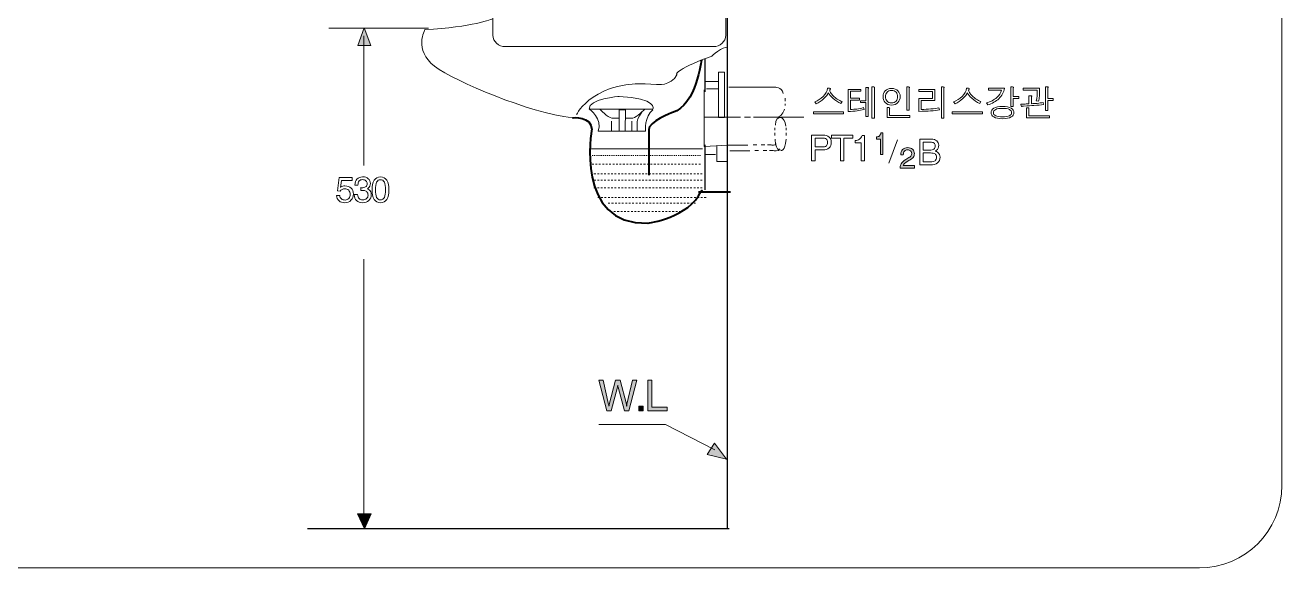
# Model space of a CAD drawing. Header units: millimetres. Extents: x 4305 to 4899, y 584 to 1004.
# Drawn here: x 4597.7 to 4735.4, y 668.1 to 727.6 of the extents above; entities that cross this region are included whole.
import ezdxf

# ---------------------------------------------------------------- set-up
doc = ezdxf.new("R2010")
doc.units = ezdxf.units.MM
doc.header["$LTSCALE"] = 0.1
for name, pattern in [('AI-Linetype-10', [3.77018, 1.88509, -1.88509]), ('AI-Linetype-3', [2.35638, 1.17819, -1.17819]), ('AI-Linetype-4', [3.77018, 1.88509, -1.88509]), ('AI-Linetype-5', [3.77018, 1.88509, -1.88509]), ('AI-Linetype-6', [3.77018, 1.88509, -1.88509]), ('AI-Linetype-7', [3.77018, 1.88509, -1.88509]), ('AI-Linetype-8', [3.77018, 1.88509, -1.88509]), ('AI-Linetype-9', [3.77018, 1.88509, -1.88509])]:
    doc.linetypes.add(name, pattern=pattern)
doc.layers.add('레이어 1', color=7, linetype='Continuous')

msp = doc.modelspace()

# ---------------------------------------------------------------- hatches: boundary and pattern name
at = {"layer": '레이어 1'}
h = msp.add_hatch(color=3, dxfattribs=at)
h.dxf.hatch_style = 2
h.paths.add_polyline_path([(4635.58, 725.41), (4634.16, 725.41), (4634.86, 727.34)])
h = msp.add_hatch(color=3, dxfattribs=at)
h.dxf.hatch_style = 2
edge = h.paths.add_edge_path()
edge.add_spline(control_points=[(4691.44, 715.13), (4691.44, 715.13), (4691.01, 715.13), (4691.01, 715.13), (4691.01, 715.13), (4691.01, 715.37), (4691.01, 715.37), (4691.14, 715.37), (4691.24, 715.41), (4691.32, 715.48), (4691.4, 715.55), (4691.46, 715.67), (4691.5, 715.83), (4691.5, 715.83), (4691.69, 715.83), (4691.69, 715.83), (4691.69, 715.83), (4691.69, 713.43), (4691.69, 713.43), (4691.69, 713.43), (4691.57, 713.43), (4691.57, 713.43), (4691.57, 713.43), (4691.44, 713.43), (4691.44, 713.43), (4691.44, 713.43), (4691.44, 715.13), (4691.44, 715.13)], knot_values=[0, 0, 0, 0, 1, 1, 1, 2, 2, 2, 3, 3, 3, 4, 4, 4, 5, 5, 5, 6, 6, 6, 7, 7, 7, 8, 8, 8, 9, 9, 9, 9], degree=3, periodic=0)
h = msp.add_hatch(color=3, dxfattribs=at)
h.dxf.hatch_style = 2
edge = h.paths.add_edge_path()
edge.add_spline(control_points=[(4695.16, 713.54), (4695.16, 713.38), (4695.12, 713.24), (4695.03, 713.13), (4694.95, 713.03), (4694.79, 712.91), (4694.55, 712.78), (4694.29, 712.64), (4694.11, 712.51), (4694.02, 712.4), (4693.98, 712.35), (4693.95, 712.29), (4693.92, 712.23), (4693.92, 712.23), (4695.16, 712.23), (4695.16, 712.23), (4695.16, 712.23), (4695.16, 711.96), (4695.16, 711.96), (4695.16, 711.96), (4693.6, 711.96), (4693.6, 711.96), (4693.6, 711.96), (4693.6, 711.96), (4693.6, 711.96), (4693.6, 712.19), (4693.66, 712.39), (4693.78, 712.54), (4693.9, 712.69), (4694.12, 712.85), (4694.45, 713.03), (4694.61, 713.12), (4694.72, 713.2), (4694.78, 713.27), (4694.84, 713.34), (4694.87, 713.43), (4694.87, 713.55), (4694.87, 713.67), (4694.82, 713.77), (4694.73, 713.84), (4694.65, 713.92), (4694.54, 713.96), (4694.4, 713.96), (4694.26, 713.96), (4694.15, 713.91), (4694.07, 713.81), (4693.99, 713.72), (4693.94, 713.58), (4693.94, 713.41), (4693.94, 713.41), (4693.66, 713.41), (4693.66, 713.41), (4693.65, 713.66), (4693.72, 713.85), (4693.86, 713.99), (4694, 714.13), (4694.19, 714.2), (4694.44, 714.2), (4694.65, 714.2), (4694.83, 714.14), (4694.96, 714.02), (4695.1, 713.89), (4695.16, 713.73), (4695.16, 713.54)], knot_values=[0, 0, 0, 0, 1, 1, 1, 2, 2, 2, 3, 3, 3, 4, 4, 4, 5, 5, 5, 6, 6, 6, 7, 7, 7, 8, 8, 8, 9, 9, 9, 10, 10, 10, 11, 11, 11, 12, 12, 12, 13, 13, 13, 14, 14, 14, 15, 15, 15, 16, 16, 16, 17, 17, 17, 18, 18, 18, 19, 19, 19, 20, 20, 20, 21, 21, 21, 21], degree=3, periodic=0)
h = msp.add_hatch(color=3, dxfattribs=at)
h.dxf.hatch_style = 2
edge = h.paths.add_edge_path()
edge.add_spline(control_points=[(4661.44, 685.34), (4661.44, 685.34), (4660.58, 688.68), (4660.58, 688.68), (4660.58, 688.68), (4660.82, 688.68), (4660.82, 688.68), (4660.82, 688.68), (4661.06, 688.68), (4661.06, 688.68), (4661.06, 688.68), (4661.64, 686.04), (4661.64, 686.04), (4661.65, 685.99), (4661.66, 685.95), (4661.67, 685.91), (4661.68, 685.87), (4661.68, 685.84), (4661.68, 685.83), (4661.68, 685.85), (4661.68, 685.88), (4661.69, 685.92), (4661.7, 685.96), (4661.71, 686), (4661.72, 686.04), (4661.72, 686.04), (4662.41, 688.68), (4662.41, 688.68), (4662.41, 688.68), (4662.65, 688.68), (4662.65, 688.68), (4662.65, 688.68), (4662.9, 688.68), (4662.9, 688.68), (4662.9, 688.68), (4663.59, 686.05), (4663.59, 686.05), (4663.6, 686.01), (4663.61, 685.97), (4663.62, 685.93), (4663.62, 685.88), (4663.63, 685.85), (4663.63, 685.83), (4663.63, 685.85), (4663.63, 685.88), (4663.64, 685.92), (4663.64, 685.96), (4663.65, 686.01), (4663.66, 686.05), (4663.66, 686.05), (4664.25, 688.68), (4664.25, 688.68), (4664.25, 688.68), (4664.49, 688.68), (4664.49, 688.68), (4664.49, 688.68), (4664.73, 688.68), (4664.73, 688.68), (4664.73, 688.68), (4663.87, 685.34), (4663.87, 685.34), (4663.87, 685.34), (4663.63, 685.34), (4663.63, 685.34), (4663.63, 685.34), (4663.4, 685.34), (4663.4, 685.34), (4663.4, 685.34), (4662.69, 687.93), (4662.69, 687.93), (4662.68, 687.97), (4662.67, 688.01), (4662.66, 688.06), (4662.65, 688.1), (4662.65, 688.13), (4662.65, 688.14), (4662.65, 688.12), (4662.64, 688.09), (4662.63, 688.05), (4662.63, 688.01), (4662.62, 687.97), (4662.61, 687.93), (4662.61, 687.93), (4661.91, 685.34), (4661.91, 685.34), (4661.91, 685.34), (4661.68, 685.34), (4661.68, 685.34), (4661.68, 685.34), (4661.44, 685.34), (4661.44, 685.34)], knot_values=[0, 0, 0, 0, 1, 1, 1, 2, 2, 2, 3, 3, 3, 4, 4, 4, 5, 5, 5, 6, 6, 6, 7, 7, 7, 8, 8, 8, 9, 9, 9, 10, 10, 10, 11, 11, 11, 12, 12, 12, 13, 13, 13, 14, 14, 14, 15, 15, 15, 16, 16, 16, 17, 17, 17, 18, 18, 18, 19, 19, 19, 20, 20, 20, 21, 21, 21, 22, 22, 22, 23, 23, 23, 24, 24, 24, 25, 25, 25, 26, 26, 26, 27, 27, 27, 28, 28, 28, 29, 29, 29, 30, 30, 30, 30], degree=3, periodic=0)
h = msp.add_hatch(color=3, dxfattribs=at)
h.dxf.hatch_style = 2
h.paths.add_polyline_path([(4665.96, 685.34), (4665.96, 688.68), (4666.18, 688.68), (4666.4, 688.68), (4666.4, 685.74), (4668.05, 685.74), (4668.05, 685.54), (4668.05, 685.34)])
h = msp.add_hatch(color=3, dxfattribs=at)
h.dxf.hatch_style = 2
h.paths.add_polyline_path([(4664.97, 685.83), (4665.45, 685.83), (4665.45, 685.34), (4664.97, 685.34)])
h = msp.add_hatch(color=3, dxfattribs=at)
h.dxf.hatch_style = 2
h.paths.add_polyline_path([(4672.45, 680.56), (4673.27, 681.79), (4674.57, 680.04)])
h = msp.add_hatch(color=3, dxfattribs=at)
h.dxf.hatch_style = 2
h.paths.add_polyline_path([(4634.13, 674.05), (4635.61, 674.05), (4634.88, 672.39)])

# ---------------------------------------------------------------- linework, layer by layer
at = {"layer": '레이어 1', "lineweight": 25}
for p, q in [((4674.64, 767.85), (4674.64, 720.84)), ((4672.18, 723.96), (4672.18, 720.3)), ((4674.64, 720.84), (4674.64, 683.14)), ((4672.18, 714.52), (4672.18, 709.57)), ((4674.64, 683.14), (4674.64, 672.39)), ((4628.64, 672.43), (4674.85, 672.43))]:
    msp.add_line(p, q, dxfattribs=at)
at = {"layer": '레이어 1', "color": 3, "lineweight": 5}
msp.add_line((4630.97, 727.28), (4641.91, 727.28), dxfattribs=at)
at = {"layer": '레이어 1', "color": 3, "lineweight": 0}
for p, q in [((4634.16, 725.41), (4634.86, 727.34)), ((4634.86, 727.34), (4635.58, 725.41)), ((4635.58, 725.41), (4634.16, 725.41)), ((4684.09, 717.91), (4684.09, 718.12)), ((4684.09, 718.12), (4687.39, 718.12)), ((4687.39, 717.91), (4684.09, 717.91)), ((4687.39, 718.12), (4687.39, 717.91)), ((4699.31, 717.91), (4699.31, 718.12)), ((4699.31, 718.12), (4702.61, 718.12)), ((4702.61, 717.91), (4699.31, 717.91)), ((4702.61, 718.12), (4702.61, 717.91)), ((4686.08, 715.4), (4686.08, 715.57)), ((4686.08, 715.57), (4688.42, 715.57)), ((4686.08, 715.23), (4686.08, 715.4)), ((4687.05, 715.23), (4686.08, 715.23)), ((4687.05, 712.75), (4687.05, 715.23)), ((4688.42, 715.23), (4687.44, 715.23)), ((4687.44, 715.23), (4687.44, 712.75)), ((4688.42, 715.57), (4688.42, 715.4)), ((4688.42, 715.4), (4688.42, 715.23)), ((4687.25, 712.75), (4687.05, 712.75)), ((4687.44, 712.75), (4687.25, 712.75)), ((4665.96, 685.34), (4665.96, 688.68)), ((4665.96, 688.68), (4666.18, 688.68)), ((4666.18, 688.68), (4666.4, 688.68)), ((4666.4, 688.68), (4666.4, 685.74)), ((4664.97, 685.83), (4665.45, 685.83)), ((4664.97, 685.34), (4664.97, 685.83)), ((4665.45, 685.34), (4664.97, 685.34)), ((4665.45, 685.83), (4665.45, 685.34)), ((4668.05, 685.34), (4665.96, 685.34)), ((4666.4, 685.74), (4668.05, 685.74)), ((4668.05, 685.74), (4668.05, 685.54)), ((4668.05, 685.54), (4668.05, 685.34)), ((4672.45, 680.56), (4673.27, 681.79)), ((4674.57, 680.04), (4672.45, 680.56)), ((4673.27, 681.79), (4674.57, 680.04)), ((4634.13, 674.05), (4635.61, 674.05)), ((4634.88, 672.39), (4634.13, 674.05)), ((4635.61, 674.05), (4634.88, 672.39))]:
    msp.add_line(p, q, dxfattribs=at)
at = {"layer": '레이어 1', "color": 3, "lineweight": 9}
for p, q in [((4634.83, 726.45), (4634.83, 712.25)), ((4634.83, 701.95), (4634.83, 673.77)), ((4660.56, 683.83), (4667.9, 683.83)), ((4667.9, 683.83), (4673.29, 681.06))]:
    msp.add_line(p, q, dxfattribs=at)
at = {"layer": '레이어 1', "lineweight": 5}
for p, q in [((4673.68, 717.49), (4673.68, 722.46)), ((4673.68, 722.46), (4674.36, 722.46)), ((4674.36, 722.46), (4674.36, 717.49)), ((4680.98, 719.61), (4680.98, 719.28)), ((4680.98, 719.01), (4680.98, 718.81)), ((4663.51, 718.33), (4662.81, 718.33)), ((4662.81, 718.33), (4662.81, 718.05)), ((4662.81, 718.05), (4662.81, 716.03)), ((4663.47, 716.03), (4663.51, 718.33)), ((4661.95, 717.1), (4661.95, 715.99)), ((4664.21, 717.1), (4664.21, 715.99)), ((4672.08, 717.52), (4676.1, 717.52)), ((4674.36, 717.49), (4673.68, 717.49)), ((4676.54, 717.52), (4677.19, 717.52)), ((4677.53, 717.52), (4683.04, 717.52)), ((4679.88, 716.35), (4679.88, 716.11)), ((4681.12, 716.35), (4681.12, 716.11)), ((4679.88, 715.81), (4679.88, 715.54)), ((4681.12, 715.81), (4681.12, 715.54)), ((4659.56, 714.05), (4671.95, 714.05)), ((4674.92, 713.86), (4677.12, 713.86)), ((4677.48, 714.49), (4677.88, 714.49)), ((4677.69, 713.87), (4678.09, 713.87)), ((4678.37, 714.49), (4678.77, 714.49)), ((4678.58, 713.87), (4678.98, 713.87))]:
    msp.add_line(p, q, dxfattribs=at)
at = {"layer": '레이어 1', "lineweight": 9}
for p, q in [((4672.11, 714.32), (4672.11, 720.52)), ((4672.27, 721.45), (4673.6, 721.45)), ((4672.36, 720.65), (4673.6, 720.65)), ((4674.71, 714.48), (4672.11, 714.32)), ((4673.51, 714.44), (4673.51, 712.66)), ((4676.91, 714.48), (4674.71, 714.48)), ((4672.18, 713.46), (4673.36, 713.44)), ((4673.51, 712.66), (4674.58, 712.66))]:
    msp.add_line(p, q, dxfattribs=at)
at = {"layer": '레이어 1', "color": 3, "lineweight": 13}
msp.add_line((4693.32, 715.06), (4692.35, 712.48), dxfattribs=at)
at = {"layer": '레이어 1', "linetype": 'AI-Linetype-3', "lineweight": 9}
msp.add_line((4659.83, 713.32), (4671.7, 713.32), dxfattribs=at)
at = {"layer": '레이어 1', "linetype": 'AI-Linetype-4', "lineweight": 9}
msp.add_line((4659.83, 712.39), (4671.7, 712.39), dxfattribs=at)
at = {"layer": '레이어 1', "linetype": 'AI-Linetype-5', "lineweight": 9}
msp.add_line((4660.04, 711.34), (4671.91, 711.34), dxfattribs=at)
at = {"layer": '레이어 1', "linetype": 'AI-Linetype-9', "lineweight": 9}
msp.add_line((4660.04, 710.62), (4671.91, 710.62), dxfattribs=at)
at = {"layer": '레이어 1', "linetype": 'AI-Linetype-10', "lineweight": 13}
msp.add_line((4660.04, 709.78), (4671.91, 709.78), dxfattribs=at)
at = {"layer": '레이어 1', "linetype": 'AI-Linetype-6', "lineweight": 13}
msp.add_line((4660.45, 708.74), (4672.33, 708.74), dxfattribs=at)
at = {"layer": '레이어 1', "linetype": 'AI-Linetype-7', "lineweight": 13}
msp.add_line((4661.6, 708.11), (4671.18, 708.11), dxfattribs=at)
at = {"layer": '레이어 1', "lineweight": 40}
msp.add_line((4675.01, 709.32), (4671.5, 709.3), dxfattribs=at)
at = {"layer": '레이어 1', "linetype": 'AI-Linetype-8', "lineweight": 9}
msp.add_line((4662.22, 707.18), (4669.72, 707.18), dxfattribs=at)
at = {"layer": '레이어 1', "lineweight": 18}
for points in [[(4735.44, 807.78), (4735.44, 807.78), (4735.44, 677.14), (4735.44, 677.14)], [(4735.44, 677.14), (4735.44, 672.15), (4731.39, 668.11), (4726.41, 668.11)], [(4726.41, 668.11), (4726.41, 668.11), (4451.39, 668.11), (4451.39, 668.11)]]:
    msp.add_open_spline(points, degree=3, dxfattribs=at)
at = {"layer": '레이어 1', "lineweight": 13}
for points in [[(4648.97, 726.52), (4648.97, 726.52), (4648.97, 773.92), (4648.97, 773.92)], [(4674.48, 773.92), (4674.48, 773.92), (4674.48, 726.52), (4674.48, 726.52)], [(4648.95, 728.32), (4648.95, 728.32), (4646.71, 727.38), (4641.52, 727.14)], [(4641.52, 727.14), (4641.52, 727.14), (4640.22, 724.9), (4642.58, 723.13)], [(4650.32, 725.27), (4649.58, 725.27), (4648.97, 725.83), (4648.97, 726.52)], [(4674.48, 726.52), (4674.48, 725.83), (4673.88, 725.27), (4673.14, 725.27)], [(4673.14, 725.27), (4673.14, 725.27), (4650.32, 725.27), (4650.32, 725.27)], [(4642.58, 723.13), (4644.94, 721.36), (4652.84, 718.06), (4657.68, 717.47)]]:
    msp.add_open_spline(points, degree=3, dxfattribs=at)
at = {"layer": '레이어 1', "lineweight": 5}
for points in [[(4672.89, 724.19), (4672.89, 724.19), (4674.19, 725.38), (4674.66, 725.14)], [(4669.12, 722.19), (4669.12, 722.19), (4668.65, 722.66), (4672.89, 724.19)], [(4658.14, 717.82), (4658.14, 717.82), (4660.04, 721.83), (4666.88, 721.13)], [(4666.88, 721.13), (4666.88, 721.13), (4668.53, 720.89), (4669.12, 722.19)], [(4674.84, 720.81), (4674.84, 720.81), (4679.84, 720.81), (4679.84, 720.81)], [(4679.84, 720.81), (4679.84, 720.81), (4680.64, 720.88), (4680.78, 720.14)], [(4660.68, 718.42), (4660.68, 718.42), (4661.58, 717.47), (4661.99, 717.43)], [(4665.61, 718.42), (4665.61, 718.42), (4664.71, 717.47), (4664.29, 717.43)], [(4665.28, 718.09), (4665.28, 718.09), (4664.75, 717.35), (4664.79, 717.06)], [(4680.91, 718.41), (4680.91, 718.41), (4680.71, 717.68), (4680.18, 717.54)], [(4680.36, 717.51), (4680.36, 717.51), (4680.95, 717.65), (4681.06, 716.54)], [(4661.99, 717.43), (4661.99, 717.43), (4662.73, 717.43), (4662.73, 717.43)], [(4664.29, 717.43), (4664.29, 717.43), (4663.55, 717.43), (4663.55, 717.43)], [(4664.79, 717.06), (4664.79, 717.06), (4664.79, 715.95), (4664.79, 715.95)], [(4679.93, 716.65), (4679.9, 717.38), (4680.36, 717.51), (4680.36, 717.51)], [(4679.9, 715.14), (4679.9, 715.14), (4679.85, 713.87), (4680.55, 713.9)], [(4680.55, 713.9), (4680.55, 713.9), (4681.01, 713.74), (4681.09, 715.11)], [(4679.07, 714.49), (4679.07, 714.49), (4679.47, 714.49), (4679.47, 714.49)], [(4679.28, 713.87), (4679.28, 713.87), (4679.68, 713.87), (4679.68, 713.87)], [(4679.47, 714.49), (4679.47, 714.49), (4680.01, 714.33), (4679.96, 714.68)], [(4679.68, 713.87), (4679.68, 713.87), (4680.36, 713.73), (4680.36, 714.07)]]:
    msp.add_open_spline(points, degree=3, dxfattribs=at)
at = {"layer": '레이어 1', "lineweight": 40}
for points in [[(4671.82, 723.84), (4671.82, 723.84), (4671.24, 718.77), (4668.65, 718.06)], [(4657.68, 717.47), (4657.68, 717.47), (4659.8, 717.7), (4659.8, 716.17)], [(4668.65, 718.06), (4668.65, 718.06), (4665.93, 717), (4666.05, 716.17)], [(4659.8, 716.17), (4659.8, 716.17), (4657.91, 705.68), (4665.93, 705.91)], [(4666.05, 716.17), (4666.05, 716.17), (4666.05, 711.16), (4666.05, 711.16)], [(4665.93, 705.91), (4665.93, 705.91), (4670.51, 706.53), (4671.79, 709.41)], [(4671.79, 709.41), (4671.91, 709.68), (4671.85, 709.15), (4671.91, 709.46)]]:
    msp.add_open_spline(points, degree=3, dxfattribs=at)
at = {"layer": '레이어 1', "color": 3, "lineweight": 0}
for points in [[(4685.16, 719.82), (4685.45, 720.11), (4685.61, 720.4), (4685.65, 720.7)], [(4685.65, 720.7), (4685.65, 720.7), (4685.87, 720.7), (4685.87, 720.7)], [(4685.87, 720.7), (4685.92, 720.7), (4685.95, 720.7), (4685.96, 720.68)], [(4685.88, 720.48), (4685.87, 720.43), (4685.9, 720.35), (4685.97, 720.24)], [(4685.9, 720.55), (4685.89, 720.53), (4685.88, 720.5), (4685.88, 720.48)], [(4685.93, 720.62), (4685.92, 720.59), (4685.91, 720.57), (4685.9, 720.55)], [(4685.96, 720.68), (4685.96, 720.67), (4685.95, 720.65), (4685.93, 720.62)], [(4687.91, 718.17), (4687.91, 718.17), (4687.91, 720.57), (4687.91, 720.57)], [(4687.91, 720.57), (4687.91, 720.57), (4689.29, 720.57), (4689.29, 720.57)], [(4689.29, 720.37), (4689.29, 720.37), (4688.17, 720.37), (4688.17, 720.37)], [(4688.17, 720.37), (4688.17, 720.37), (4688.17, 719.61), (4688.17, 719.61)], [(4689.29, 720.57), (4689.29, 720.57), (4689.29, 720.37), (4689.29, 720.37)], [(4689.84, 719.33), (4689.84, 719.33), (4689.84, 720.78), (4689.84, 720.78)], [(4689.84, 720.78), (4689.84, 720.78), (4690.03, 720.78), (4690.03, 720.78)], [(4690.03, 720.78), (4690.09, 720.78), (4690.13, 720.78), (4690.14, 720.77)], [(4690.13, 720.72), (4690.12, 720.71), (4690.12, 720.7), (4690.11, 720.69)], [(4690.11, 720.69), (4690.11, 720.68), (4690.11, 720.67), (4690.11, 720.65)], [(4690.11, 720.65), (4690.11, 720.65), (4690.11, 717.6), (4690.11, 717.6)], [(4690.14, 720.77), (4690.15, 720.76), (4690.14, 720.75), (4690.13, 720.72)], [(4690.51, 717.41), (4690.51, 717.41), (4690.51, 720.85), (4690.51, 720.85)], [(4690.51, 720.85), (4690.51, 720.85), (4690.72, 720.85), (4690.72, 720.85)], [(4690.72, 720.85), (4690.77, 720.85), (4690.79, 720.84), (4690.8, 720.83)], [(4690.78, 720.76), (4690.77, 720.75), (4690.77, 720.74), (4690.77, 720.73)], [(4690.77, 720.73), (4690.77, 720.73), (4690.77, 717.41), (4690.77, 717.41)], [(4690.79, 720.78), (4690.78, 720.77), (4690.78, 720.76), (4690.78, 720.76)], [(4690.8, 720.83), (4690.81, 720.82), (4690.8, 720.81), (4690.79, 720.78)], [(4694.32, 718.31), (4694.32, 718.31), (4694.32, 720.85), (4694.32, 720.85)], [(4694.32, 720.85), (4694.32, 720.85), (4694.5, 720.85), (4694.5, 720.85)], [(4694.5, 720.85), (4694.57, 720.85), (4694.61, 720.84), (4694.62, 720.83)], [(4694.59, 720.75), (4694.58, 720.74), (4694.58, 720.72), (4694.58, 720.71)], [(4694.58, 720.71), (4694.58, 720.71), (4694.58, 718.31), (4694.58, 718.31)], [(4694.61, 720.79), (4694.6, 720.77), (4694.59, 720.76), (4694.59, 720.75)], [(4694.62, 720.83), (4694.62, 720.83), (4694.62, 720.81), (4694.61, 720.79)], [(4695.66, 720.36), (4695.66, 720.36), (4695.66, 720.57), (4695.66, 720.57)], [(4695.66, 720.57), (4695.66, 720.57), (4697.41, 720.57), (4697.41, 720.57)], [(4697.41, 720.57), (4697.41, 720.57), (4697.41, 719.38), (4697.41, 719.38)], [(4698.12, 717.41), (4698.12, 717.41), (4698.12, 720.85), (4698.12, 720.85)], [(4698.12, 720.85), (4698.12, 720.85), (4698.31, 720.85), (4698.31, 720.85)], [(4698.31, 720.85), (4698.37, 720.85), (4698.41, 720.84), (4698.42, 720.83)], [(4698.39, 720.75), (4698.39, 720.74), (4698.38, 720.72), (4698.38, 720.71)], [(4698.38, 720.71), (4698.38, 720.71), (4698.38, 717.41), (4698.38, 717.41)], [(4698.41, 720.79), (4698.4, 720.77), (4698.4, 720.76), (4698.39, 720.75)], [(4698.42, 720.83), (4698.43, 720.83), (4698.43, 720.81), (4698.41, 720.79)], [(4700.39, 719.82), (4700.67, 720.11), (4700.83, 720.4), (4700.88, 720.7)], [(4700.88, 720.7), (4700.88, 720.7), (4701.09, 720.7), (4701.09, 720.7)], [(4701.09, 720.7), (4701.15, 720.7), (4701.18, 720.7), (4701.18, 720.68)], [(4701.1, 720.48), (4701.09, 720.43), (4701.12, 720.35), (4701.2, 720.24)], [(4701.13, 720.55), (4701.11, 720.53), (4701.11, 720.5), (4701.1, 720.48)], [(4701.16, 720.62), (4701.14, 720.59), (4701.13, 720.57), (4701.13, 720.55)], [(4701.18, 720.68), (4701.19, 720.67), (4701.18, 720.65), (4701.16, 720.62)], [(4703.27, 720.48), (4703.27, 720.48), (4703.27, 720.7), (4703.27, 720.7)], [(4703.27, 720.7), (4703.27, 720.7), (4705.02, 720.7), (4705.02, 720.7)], [(4704.71, 720.48), (4704.71, 720.48), (4703.27, 720.48), (4703.27, 720.48)], [(4704.18, 719.68), (4704.45, 719.91), (4704.62, 720.18), (4704.71, 720.48)], [(4705.02, 720.7), (4704.96, 720.27), (4704.76, 719.89), (4704.41, 719.56)], [(4705.74, 718.71), (4705.74, 718.71), (4705.74, 720.85), (4705.74, 720.85)], [(4705.74, 720.85), (4705.74, 720.85), (4705.9, 720.85), (4705.9, 720.85)], [(4705.9, 720.85), (4705.97, 720.85), (4706.01, 720.84), (4706.03, 720.83)], [(4706.02, 720.77), (4706.01, 720.76), (4706.01, 720.75), (4706, 720.74)], [(4706, 720.74), (4706, 720.73), (4706, 720.71), (4706, 720.7)], [(4706, 720.7), (4706, 720.7), (4706, 719.82), (4706, 719.82)], [(4706.03, 720.83), (4706.04, 720.82), (4706.03, 720.8), (4706.02, 720.77)], [(4707.07, 720.49), (4707.07, 720.49), (4707.07, 720.71), (4707.07, 720.71)], [(4707.07, 720.71), (4707.07, 720.71), (4708.89, 720.71), (4708.89, 720.71)], [(4708.63, 720.49), (4708.63, 720.49), (4707.07, 720.49), (4707.07, 720.49)], [(4708.6, 719.79), (4708.62, 719.98), (4708.63, 720.21), (4708.63, 720.49)], [(4708.89, 720.71), (4708.89, 720.36), (4708.88, 720.08), (4708.86, 719.85)], [(4709.54, 718.28), (4709.54, 718.28), (4709.54, 720.85), (4709.54, 720.85)], [(4709.54, 720.85), (4709.54, 720.85), (4709.73, 720.85), (4709.73, 720.85)], [(4709.73, 720.85), (4709.79, 720.85), (4709.82, 720.85), (4709.83, 720.84)], [(4709.82, 720.79), (4709.81, 720.78), (4709.81, 720.77), (4709.8, 720.76)], [(4709.8, 720.76), (4709.8, 720.75), (4709.8, 720.74), (4709.8, 720.73)], [(4709.8, 720.73), (4709.8, 720.73), (4709.8, 719.57), (4709.8, 719.57)], [(4709.83, 720.84), (4709.83, 720.83), (4709.83, 720.82), (4709.82, 720.79)], [(4684.24, 719.21), (4684.58, 719.34), (4684.89, 719.54), (4685.16, 719.82)], [(4684.4, 719), (4684.4, 719), (4684.24, 719.21), (4684.24, 719.21)], [(4685.24, 719.59), (4684.98, 719.35), (4684.7, 719.15), (4684.4, 719)], [(4685.74, 720.22), (4685.67, 720.04), (4685.5, 719.83), (4685.24, 719.59)], [(4686.23, 719.61), (4685.99, 719.83), (4685.82, 720.03), (4685.74, 720.22)], [(4685.97, 720.24), (4686.05, 720.12), (4686.15, 720), (4686.27, 719.87)], [(4687.1, 719.02), (4686.78, 719.18), (4686.5, 719.37), (4686.23, 719.61)], [(4686.27, 719.87), (4686.41, 719.73), (4686.56, 719.61), (4686.71, 719.51)], [(4686.71, 719.51), (4686.89, 719.39), (4687.07, 719.3), (4687.23, 719.25)], [(4687.23, 719.25), (4687.23, 719.25), (4687.1, 719.02), (4687.1, 719.02)], [(4688.17, 719.61), (4688.17, 719.61), (4689.14, 719.61), (4689.14, 719.61)], [(4689.14, 719.4), (4689.14, 719.4), (4688.17, 719.4), (4688.17, 719.4)], [(4688.17, 719.4), (4688.17, 719.4), (4688.17, 718.39), (4688.17, 718.39)], [(4689.14, 719.61), (4689.14, 719.61), (4689.14, 719.4), (4689.14, 719.4)], [(4689.24, 719.13), (4689.24, 719.13), (4689.24, 719.33), (4689.24, 719.33)], [(4689.24, 719.33), (4689.24, 719.33), (4689.84, 719.33), (4689.84, 719.33)], [(4689.84, 719.13), (4689.84, 719.13), (4689.24, 719.13), (4689.24, 719.13)], [(4689.84, 717.6), (4689.84, 717.6), (4689.84, 719.13), (4689.84, 719.13)], [(4697.14, 720.36), (4697.14, 720.36), (4695.66, 720.36), (4695.66, 720.36)], [(4695.66, 718.17), (4695.66, 718.17), (4695.66, 719.59), (4695.66, 719.59)], [(4695.66, 719.59), (4695.66, 719.59), (4697.14, 719.59), (4697.14, 719.59)], [(4697.41, 719.38), (4697.41, 719.38), (4695.91, 719.38), (4695.91, 719.38)], [(4695.91, 719.38), (4695.91, 719.38), (4695.91, 718.39), (4695.91, 718.39)], [(4697.14, 719.59), (4697.14, 719.59), (4697.14, 720.36), (4697.14, 720.36)], [(4699.46, 719.21), (4699.81, 719.34), (4700.12, 719.54), (4700.39, 719.82)], [(4699.63, 719), (4699.63, 719), (4699.46, 719.21), (4699.46, 719.21)], [(4700.46, 719.59), (4700.2, 719.35), (4699.92, 719.15), (4699.63, 719)], [(4700.96, 720.22), (4700.89, 720.04), (4700.73, 719.83), (4700.46, 719.59)], [(4701.46, 719.61), (4701.21, 719.83), (4701.05, 720.03), (4700.96, 720.22)], [(4701.2, 720.24), (4701.27, 720.12), (4701.37, 720), (4701.5, 719.87)], [(4702.32, 719.02), (4702.01, 719.18), (4701.72, 719.37), (4701.46, 719.61)], [(4701.5, 719.87), (4701.64, 719.73), (4701.79, 719.61), (4701.94, 719.51)], [(4701.94, 719.51), (4702.12, 719.39), (4702.29, 719.3), (4702.46, 719.25)], [(4702.46, 719.25), (4702.46, 719.25), (4702.32, 719.02), (4702.32, 719.02)], [(4703.05, 719.09), (4703.52, 719.23), (4703.9, 719.43), (4704.18, 719.68)], [(4703.2, 718.88), (4703.2, 718.88), (4703.05, 719.09), (4703.05, 719.09)], [(4704.41, 719.56), (4704.1, 719.27), (4703.7, 719.04), (4703.2, 718.88)], [(4706, 719.82), (4706, 719.82), (4706.62, 719.82), (4706.62, 719.82)], [(4706.62, 719.6), (4706.62, 719.6), (4706, 719.6), (4706, 719.6)], [(4706, 719.6), (4706, 719.6), (4706, 718.71), (4706, 718.71)], [(4706.62, 719.82), (4706.62, 719.82), (4706.62, 719.6), (4706.62, 719.6)], [(4707.3, 718.98), (4707.46, 718.98), (4707.59, 718.99), (4707.72, 718.99)], [(4707.72, 718.99), (4707.72, 718.99), (4707.72, 719.88), (4707.72, 719.88)], [(4707.72, 719.88), (4707.72, 719.88), (4707.92, 719.88), (4707.92, 719.88)], [(4707.92, 719.88), (4707.99, 719.88), (4708.03, 719.88), (4708.04, 719.86)], [(4707.99, 719.77), (4707.98, 719.75), (4707.98, 719.74), (4707.98, 719.72)], [(4707.98, 719.72), (4707.98, 719.72), (4707.98, 719.01), (4707.98, 719.01)], [(4707.98, 719.01), (4708.18, 719.02), (4708.39, 719.03), (4708.6, 719.05)], [(4708.01, 719.81), (4708, 719.79), (4707.99, 719.78), (4707.99, 719.77)], [(4708.04, 719.86), (4708.04, 719.86), (4708.03, 719.84), (4708.01, 719.81)], [(4708.52, 719.32), (4708.56, 719.45), (4708.58, 719.61), (4708.6, 719.79)], [(4708.78, 719.28), (4708.78, 719.28), (4708.52, 719.32), (4708.52, 719.32)], [(4708.6, 719.05), (4708.85, 719.08), (4709.08, 719.1), (4709.27, 719.13)], [(4708.86, 719.85), (4708.84, 719.64), (4708.82, 719.45), (4708.78, 719.28)], [(4709.27, 719.13), (4709.27, 719.13), (4709.31, 718.92), (4709.31, 718.92)], [(4709.8, 719.57), (4709.8, 719.57), (4710.38, 719.57), (4710.38, 719.57)], [(4710.38, 719.36), (4710.38, 719.36), (4709.8, 719.36), (4709.8, 719.36)], [(4709.8, 719.36), (4709.8, 719.36), (4709.8, 718.28), (4709.8, 718.28)], [(4710.38, 719.57), (4710.38, 719.57), (4710.38, 719.36), (4710.38, 719.36)], [(4688.88, 718.22), (4688.58, 718.19), (4688.26, 718.17), (4687.91, 718.17)], [(4688.17, 718.39), (4688.4, 718.39), (4688.63, 718.4), (4688.86, 718.43)], [(4688.86, 718.43), (4689.08, 718.46), (4689.32, 718.51), (4689.58, 718.59)], [(4689.64, 718.37), (4689.39, 718.31), (4689.14, 718.26), (4688.88, 718.22)], [(4689.58, 718.59), (4689.58, 718.59), (4689.64, 718.37), (4689.64, 718.37)], [(4692.17, 717.5), (4692.17, 717.5), (4692.17, 718.58), (4692.17, 718.58)], [(4692.17, 718.58), (4692.17, 718.58), (4692.36, 718.58), (4692.36, 718.58)], [(4692.36, 718.58), (4692.41, 718.58), (4692.44, 718.57), (4692.45, 718.56)], [(4692.43, 718.49), (4692.43, 718.48), (4692.42, 718.47), (4692.42, 718.46)], [(4692.42, 718.46), (4692.42, 718.46), (4692.42, 717.71), (4692.42, 717.71)], [(4692.42, 717.71), (4692.42, 717.71), (4694.66, 717.71), (4694.66, 717.71)], [(4692.44, 718.52), (4692.44, 718.51), (4692.43, 718.5), (4692.43, 718.49)], [(4692.45, 718.56), (4692.46, 718.56), (4692.45, 718.54), (4692.44, 718.52)], [(4694.58, 718.31), (4694.58, 718.31), (4694.32, 718.31), (4694.32, 718.31)], [(4694.66, 717.71), (4694.66, 717.71), (4694.66, 717.5), (4694.66, 717.5)], [(4696.94, 718.22), (4696.58, 718.19), (4696.16, 718.18), (4695.66, 718.17)], [(4695.91, 718.39), (4696.3, 718.39), (4696.64, 718.41), (4696.96, 718.44)], [(4697.9, 718.34), (4697.64, 718.29), (4697.32, 718.25), (4696.94, 718.22)], [(4696.96, 718.44), (4697.33, 718.47), (4697.62, 718.51), (4697.84, 718.57)], [(4697.84, 718.57), (4697.84, 718.57), (4697.9, 718.34), (4697.9, 718.34)], [(4706, 718.71), (4706, 718.71), (4705.74, 718.71), (4705.74, 718.71)], [(4706.87, 718.77), (4706.87, 718.77), (4706.82, 718.98), (4706.82, 718.98)], [(4706.82, 718.98), (4706.82, 718.98), (4706.92, 718.98), (4706.92, 718.98)], [(4706.91, 718.69), (4706.89, 718.7), (4706.88, 718.72), (4706.87, 718.77)], [(4706.96, 718.71), (4706.93, 718.7), (4706.91, 718.69), (4706.91, 718.69)], [(4706.92, 718.98), (4707.09, 718.98), (4707.22, 718.98), (4707.3, 718.98)], [(4707, 718.74), (4706.99, 718.73), (4706.97, 718.72), (4706.96, 718.71)], [(4707.07, 718.75), (4707.05, 718.75), (4707.02, 718.75), (4707, 718.74)], [(4707.12, 718.75), (4707.12, 718.75), (4707.07, 718.75), (4707.07, 718.75)], [(4708.25, 718.82), (4707.99, 718.8), (4707.61, 718.78), (4707.12, 718.75)], [(4707.43, 717.47), (4707.43, 717.47), (4707.43, 718.55), (4707.43, 718.55)], [(4707.43, 718.55), (4707.43, 718.55), (4707.63, 718.55), (4707.63, 718.55)], [(4707.63, 718.55), (4707.68, 718.55), (4707.71, 718.54), (4707.72, 718.53)], [(4707.71, 718.48), (4707.7, 718.48), (4707.7, 718.47), (4707.69, 718.46)], [(4707.69, 718.46), (4707.69, 718.45), (4707.69, 718.44), (4707.69, 718.43)], [(4707.69, 718.43), (4707.69, 718.43), (4707.69, 717.68), (4707.69, 717.68)], [(4707.69, 717.68), (4707.69, 717.68), (4709.96, 717.68), (4709.96, 717.68)], [(4707.72, 718.53), (4707.72, 718.52), (4707.72, 718.51), (4707.71, 718.48)], [(4709.31, 718.92), (4709.05, 718.88), (4708.7, 718.85), (4708.25, 718.82)], [(4709.8, 718.28), (4709.8, 718.28), (4709.54, 718.28), (4709.54, 718.28)], [(4709.96, 717.68), (4709.96, 717.68), (4709.96, 717.47), (4709.96, 717.47)], [(4690.11, 717.6), (4690.11, 717.6), (4689.84, 717.6), (4689.84, 717.6)], [(4690.77, 717.41), (4690.77, 717.41), (4690.51, 717.41), (4690.51, 717.41)], [(4694.66, 717.5), (4694.66, 717.5), (4692.17, 717.5), (4692.17, 717.5)], [(4698.38, 717.41), (4698.38, 717.41), (4698.12, 717.41), (4698.12, 717.41)], [(4709.96, 717.47), (4709.96, 717.47), (4707.43, 717.47), (4707.43, 717.47)], [(4683.9, 715.57), (4683.9, 715.57), (4684.09, 715.57), (4684.09, 715.57)], [(4683.9, 712.75), (4683.9, 712.75), (4683.9, 715.57), (4683.9, 715.57)], [(4684.09, 715.57), (4684.09, 715.57), (4685.16, 715.57), (4685.16, 715.57)], [(4685.06, 715.25), (4685.06, 715.25), (4684.29, 715.25), (4684.29, 715.25)], [(4684.29, 715.25), (4684.29, 715.25), (4684.29, 714.27), (4684.29, 714.27)], [(4685.51, 715.14), (4685.41, 715.21), (4685.26, 715.25), (4685.06, 715.25)], [(4685.16, 715.57), (4685.44, 715.57), (4685.66, 715.5), (4685.81, 715.36)], [(4688.68, 714.99), (4688.87, 714.98), (4689.03, 715.02), (4689.15, 715.11)], [(4688.68, 714.71), (4688.68, 714.71), (4688.68, 714.99), (4688.68, 714.99)], [(4689.15, 715.11), (4689.27, 715.2), (4689.36, 715.33), (4689.42, 715.51)], [(4689.42, 715.51), (4689.42, 715.51), (4689.71, 715.51), (4689.71, 715.51)], [(4689.71, 715.51), (4689.71, 715.51), (4689.71, 712.75), (4689.71, 712.75)], [(4691.01, 715.37), (4691.14, 715.37), (4691.24, 715.41), (4691.32, 715.48)], [(4691.01, 715.13), (4691.01, 715.13), (4691.01, 715.37), (4691.01, 715.37)], [(4691.44, 715.13), (4691.44, 715.13), (4691.01, 715.13), (4691.01, 715.13)], [(4691.32, 715.48), (4691.4, 715.55), (4691.46, 715.67), (4691.5, 715.83)], [(4691.44, 713.43), (4691.44, 713.43), (4691.44, 715.13), (4691.44, 715.13)], [(4691.5, 715.83), (4691.5, 715.83), (4691.69, 715.83), (4691.69, 715.83)], [(4691.69, 715.83), (4691.69, 715.83), (4691.69, 713.43), (4691.69, 713.43)], [(4695.75, 715.13), (4695.75, 715.13), (4695.95, 715.13), (4695.95, 715.13)], [(4695.75, 712.3), (4695.75, 712.3), (4695.75, 715.13), (4695.75, 715.13)], [(4695.95, 715.13), (4695.95, 715.13), (4697.02, 715.13), (4697.02, 715.13)], [(4697.02, 715.13), (4697.26, 715.13), (4697.46, 715.06), (4697.61, 714.94)], [(4684.29, 714.27), (4684.29, 714.27), (4685.06, 714.27), (4685.06, 714.27)], [(4685.16, 713.94), (4684.79, 713.94), (4684.5, 713.94), (4684.29, 713.94)], [(4684.29, 713.94), (4684.29, 713.94), (4684.29, 712.75), (4684.29, 712.75)], [(4685.06, 714.27), (4685.26, 714.27), (4685.41, 714.31), (4685.51, 714.39)], [(4685.81, 714.17), (4685.66, 714.02), (4685.44, 713.94), (4685.16, 713.94)], [(4689.34, 714.71), (4689.34, 714.71), (4688.68, 714.71), (4688.68, 714.71)], [(4689.34, 712.75), (4689.34, 712.75), (4689.34, 714.71), (4689.34, 714.71)], [(4694.07, 713.81), (4693.99, 713.72), (4693.94, 713.58), (4693.94, 713.41)], [(4694.96, 714.02), (4695.1, 713.89), (4695.16, 713.73), (4695.16, 713.54)], [(4696.88, 714.8), (4696.88, 714.8), (4696.14, 714.8), (4696.14, 714.8)], [(4696.14, 714.8), (4696.14, 714.8), (4696.14, 713.92), (4696.14, 713.92)], [(4696.14, 713.92), (4696.14, 713.92), (4696.83, 713.92), (4696.83, 713.92)], [(4696.91, 713.61), (4696.91, 713.61), (4696.14, 713.61), (4696.14, 713.61)], [(4696.14, 713.61), (4696.14, 713.61), (4696.14, 712.63), (4696.14, 712.63)], [(4696.83, 713.92), (4697.04, 713.92), (4697.2, 713.96), (4697.3, 714.04)], [(4697.31, 714.7), (4697.22, 714.77), (4697.08, 714.8), (4696.88, 714.8)], [(4697.42, 713.5), (4697.31, 713.58), (4697.14, 713.61), (4696.91, 713.61)], [(4697.57, 713.9), (4697.53, 713.87), (4697.48, 713.84), (4697.43, 713.82)], [(4697.43, 713.82), (4697.53, 713.79), (4697.61, 713.75), (4697.68, 713.7)], [(4684.09, 712.75), (4684.09, 712.75), (4683.9, 712.75), (4683.9, 712.75)], [(4684.29, 712.75), (4684.29, 712.75), (4684.09, 712.75), (4684.09, 712.75)], [(4689.53, 712.75), (4689.53, 712.75), (4689.34, 712.75), (4689.34, 712.75)], [(4689.71, 712.75), (4689.71, 712.75), (4689.53, 712.75), (4689.53, 712.75)], [(4691.57, 713.43), (4691.57, 713.43), (4691.44, 713.43), (4691.44, 713.43)], [(4691.69, 713.43), (4691.69, 713.43), (4691.57, 713.43), (4691.57, 713.43)], [(4693.6, 711.96), (4693.6, 712.19), (4693.66, 712.39), (4693.78, 712.54)], [(4693.94, 713.41), (4693.94, 713.41), (4693.66, 713.41), (4693.66, 713.41)], [(4693.78, 712.54), (4693.9, 712.69), (4694.12, 712.85), (4694.45, 713.03)], [(4694.02, 712.4), (4693.98, 712.35), (4693.95, 712.29), (4693.92, 712.23)], [(4693.92, 712.23), (4693.92, 712.23), (4695.16, 712.23), (4695.16, 712.23)], [(4694.55, 712.78), (4694.29, 712.64), (4694.11, 712.51), (4694.02, 712.4)], [(4695.16, 712.23), (4695.16, 712.23), (4695.16, 711.96), (4695.16, 711.96)], [(4695.95, 712.3), (4695.95, 712.3), (4695.75, 712.3), (4695.75, 712.3)], [(4696.93, 712.3), (4696.93, 712.3), (4695.95, 712.3), (4695.95, 712.3)], [(4696.14, 712.63), (4696.14, 712.63), (4696.93, 712.63), (4696.93, 712.63)], [(4631.94, 709.45), (4631.94, 709.45), (4632.13, 710.93), (4632.13, 710.93)], [(4632.13, 710.93), (4632.13, 710.93), (4633.53, 710.93), (4633.53, 710.93)], [(4633.53, 710.93), (4633.53, 710.93), (4633.53, 710.59), (4633.53, 710.59)], [(4633.84, 710.08), (4633.84, 710.37), (4633.92, 710.59), (4634.07, 710.75)], [(4695.16, 711.96), (4695.16, 711.96), (4693.6, 711.96), (4693.6, 711.96)], [(4693.6, 711.96), (4693.6, 711.96), (4693.6, 711.96), (4693.6, 711.96)], [(4632.22, 709.43), (4632.22, 709.43), (4631.94, 709.45), (4631.94, 709.45)], [(4632.38, 710.59), (4632.38, 710.59), (4632.27, 709.84), (4632.27, 709.84)], [(4632.27, 709.84), (4632.27, 709.84), (4632.28, 709.85), (4632.28, 709.85)], [(4633.53, 710.59), (4633.53, 710.59), (4632.38, 710.59), (4632.38, 710.59)], [(4633.42, 709.76), (4633.59, 709.6), (4633.67, 709.39), (4633.67, 709.11)], [(4634.17, 710.08), (4634.17, 710.08), (4633.84, 710.08), (4633.84, 710.08)], [(4634.31, 710.54), (4634.22, 710.43), (4634.18, 710.28), (4634.17, 710.08)], [(4634.5, 709.5), (4634.5, 709.5), (4634.5, 709.81), (4634.5, 709.81)], [(4634.79, 709.81), (4634.9, 709.82), (4634.99, 709.86), (4635.06, 709.92)], [(4635.13, 709.37), (4635.04, 709.45), (4634.93, 709.5), (4634.79, 709.51)], [(4635.06, 709.92), (4635.15, 710), (4635.19, 710.1), (4635.19, 710.24)], [(4635.31, 709.76), (4635.28, 709.73), (4635.25, 709.71), (4635.21, 709.69)], [(4635.21, 709.69), (4635.28, 709.66), (4635.34, 709.62), (4635.39, 709.58)], [(4636.22, 710.4), (4636.13, 710.22), (4636.08, 709.94), (4636.08, 709.57)], [(4636.08, 709.57), (4636.08, 709.2), (4636.13, 708.92), (4636.22, 708.74)], [(4637.07, 708.74), (4637.16, 708.92), (4637.21, 709.2), (4637.21, 709.57)], [(4631.83, 708.93), (4631.83, 708.93), (4632.18, 708.93), (4632.18, 708.93)], [(4632.18, 708.93), (4632.2, 708.78), (4632.26, 708.66), (4632.36, 708.57)], [(4633.67, 709.11), (4633.67, 708.83), (4633.59, 708.6), (4633.41, 708.42)], [(4634.02, 708.38), (4633.87, 708.53), (4633.79, 708.75), (4633.77, 709.06)], [(4633.77, 709.06), (4633.77, 709.06), (4634.13, 709.06), (4634.13, 709.06)], [(4634.13, 709.06), (4634.14, 708.85), (4634.2, 708.69), (4634.29, 708.6)], [(4661.44, 685.34), (4661.44, 685.34), (4660.58, 688.68), (4660.58, 688.68)], [(4660.58, 688.68), (4660.58, 688.68), (4660.82, 688.68), (4660.82, 688.68)], [(4660.82, 688.68), (4660.82, 688.68), (4661.06, 688.68), (4661.06, 688.68)], [(4661.06, 688.68), (4661.06, 688.68), (4661.64, 686.04), (4661.64, 686.04)], [(4661.72, 686.04), (4661.72, 686.04), (4662.41, 688.68), (4662.41, 688.68)], [(4662.61, 687.93), (4662.61, 687.93), (4661.91, 685.34), (4661.91, 685.34)], [(4662.41, 688.68), (4662.41, 688.68), (4662.65, 688.68), (4662.65, 688.68)], [(4662.63, 688.05), (4662.63, 688.01), (4662.62, 687.97), (4662.61, 687.93)], [(4662.65, 688.14), (4662.65, 688.12), (4662.64, 688.09), (4662.63, 688.05)], [(4662.65, 688.68), (4662.65, 688.68), (4662.9, 688.68), (4662.9, 688.68)], [(4662.66, 688.06), (4662.65, 688.1), (4662.65, 688.13), (4662.65, 688.14)], [(4662.69, 687.93), (4662.68, 687.97), (4662.67, 688.01), (4662.66, 688.06)], [(4663.4, 685.34), (4663.4, 685.34), (4662.69, 687.93), (4662.69, 687.93)], [(4662.9, 688.68), (4662.9, 688.68), (4663.59, 686.05), (4663.59, 686.05)], [(4663.66, 686.05), (4663.66, 686.05), (4664.25, 688.68), (4664.25, 688.68)], [(4664.73, 688.68), (4664.73, 688.68), (4663.87, 685.34), (4663.87, 685.34)], [(4664.25, 688.68), (4664.25, 688.68), (4664.49, 688.68), (4664.49, 688.68)], [(4664.49, 688.68), (4664.49, 688.68), (4664.73, 688.68), (4664.73, 688.68)], [(4661.64, 686.04), (4661.65, 685.99), (4661.66, 685.95), (4661.67, 685.91)], [(4661.69, 685.92), (4661.7, 685.96), (4661.71, 686), (4661.72, 686.04)], [(4663.59, 686.05), (4663.6, 686.01), (4663.61, 685.97), (4663.62, 685.93)], [(4663.64, 685.92), (4663.64, 685.96), (4663.65, 686.01), (4663.66, 686.05)], [(4661.68, 685.34), (4661.68, 685.34), (4661.44, 685.34), (4661.44, 685.34)], [(4661.67, 685.91), (4661.68, 685.87), (4661.68, 685.84), (4661.68, 685.83)], [(4661.68, 685.83), (4661.68, 685.85), (4661.68, 685.88), (4661.69, 685.92)], [(4661.91, 685.34), (4661.91, 685.34), (4661.68, 685.34), (4661.68, 685.34)], [(4663.63, 685.34), (4663.63, 685.34), (4663.4, 685.34), (4663.4, 685.34)], [(4663.62, 685.93), (4663.62, 685.88), (4663.63, 685.85), (4663.63, 685.83)], [(4663.63, 685.83), (4663.63, 685.85), (4663.63, 685.88), (4663.64, 685.92)], [(4663.87, 685.34), (4663.87, 685.34), (4663.63, 685.34), (4663.63, 685.34)]]:
    msp.add_open_spline(points, degree=3, dxfattribs=at)
for points, knots in [([(4691.95, 719.15), (4691.8, 719.32), (4691.72, 719.53), (4691.72, 719.79), (4691.72, 720.04), (4691.8, 720.25), (4691.95, 720.42)], [4, 4, 4, 4, 5, 5, 5, 6, 6, 6, 6]), ([(4691.95, 720.42), (4692.12, 720.6), (4692.36, 720.69), (4692.66, 720.69), (4692.95, 720.69), (4693.19, 720.6), (4693.36, 720.42)], [6, 6, 6, 6, 7, 7, 7, 8, 8, 8, 8]), ([(4693.16, 720.26), (4693.03, 720.4), (4692.87, 720.46), (4692.66, 720.46), (4692.44, 720.46), (4692.28, 720.4), (4692.16, 720.26)], [6, 6, 6, 6, 7, 7, 7, 8, 8, 8, 8]), ([(4693.36, 720.42), (4693.52, 720.25), (4693.6, 720.04), (4693.6, 719.79), (4693.6, 719.53), (4693.52, 719.32), (4693.36, 719.15)], [0, 0, 0, 0, 1, 1, 1, 2, 2, 2, 2]), ([(4693.36, 719.15), (4693.19, 718.96), (4692.95, 718.87), (4692.66, 718.87), (4692.36, 718.87), (4692.12, 718.96), (4691.95, 719.15)], [2, 2, 2, 2, 3, 3, 3, 4, 4, 4, 4]), ([(4692.16, 720.26), (4692.05, 720.14), (4691.99, 719.98), (4691.99, 719.79), (4691.99, 719.59), (4692.05, 719.43), (4692.16, 719.3)], [0, 0, 0, 0, 1, 1, 1, 2, 2, 2, 2]), ([(4692.16, 719.3), (4692.28, 719.16), (4692.44, 719.1), (4692.66, 719.1), (4692.87, 719.1), (4693.04, 719.16), (4693.16, 719.3)], [2, 2, 2, 2, 3, 3, 3, 4, 4, 4, 4]), ([(4693.16, 719.3), (4693.27, 719.43), (4693.32, 719.59), (4693.32, 719.79), (4693.32, 719.98), (4693.27, 720.14), (4693.16, 720.26)], [4, 4, 4, 4, 5, 5, 5, 6, 6, 6, 6]), ([(4703.87, 717.56), (4703.67, 717.68), (4703.57, 717.84), (4703.57, 718.03), (4703.57, 718.23), (4703.67, 718.39), (4703.87, 718.51)], [4, 4, 4, 4, 5, 5, 5, 6, 6, 6, 6]), ([(4704.07, 718.38), (4703.91, 718.3), (4703.82, 718.18), (4703.82, 718.03), (4703.82, 717.89), (4703.91, 717.78), (4704.07, 717.7)], [0, 0, 0, 0, 1, 1, 1, 2, 2, 2, 2]), ([(4703.87, 718.51), (4704.1, 718.65), (4704.41, 718.71), (4704.82, 718.71), (4705.22, 718.71), (4705.54, 718.65), (4705.76, 718.51)], [6, 6, 6, 6, 7, 7, 7, 8, 8, 8, 8]), ([(4705.57, 718.38), (4705.39, 718.46), (4705.14, 718.5), (4704.82, 718.5), (4704.49, 718.5), (4704.24, 718.46), (4704.07, 718.38)], [6, 6, 6, 6, 7, 7, 7, 8, 8, 8, 8]), ([(4704.07, 717.7), (4704.24, 717.61), (4704.49, 717.57), (4704.82, 717.57), (4705.14, 717.57), (4705.39, 717.61), (4705.57, 717.7)], [2, 2, 2, 2, 3, 3, 3, 4, 4, 4, 4]), ([(4705.57, 717.7), (4705.73, 717.78), (4705.81, 717.89), (4705.81, 718.03), (4705.81, 718.18), (4705.73, 718.3), (4705.57, 718.38)], [4, 4, 4, 4, 5, 5, 5, 6, 6, 6, 6]), ([(4705.76, 718.51), (4705.97, 718.39), (4706.07, 718.23), (4706.07, 718.03), (4706.07, 717.84), (4705.97, 717.68), (4705.76, 717.56)], [0, 0, 0, 0, 1, 1, 1, 2, 2, 2, 2]), ([(4705.76, 717.56), (4705.54, 717.43), (4705.22, 717.36), (4704.82, 717.36), (4704.41, 717.36), (4704.1, 717.43), (4703.87, 717.56)], [2, 2, 2, 2, 3, 3, 3, 4, 4, 4, 4]), ([(4685.51, 714.39), (4685.6, 714.48), (4685.65, 714.61), (4685.65, 714.79), (4685.65, 714.95), (4685.6, 715.06), (4685.51, 715.14)], [2, 2, 2, 2, 3, 3, 3, 4, 4, 4, 4]), ([(4685.81, 715.36), (4685.97, 715.23), (4686.05, 715.04), (4686.05, 714.79), (4686.05, 714.53), (4685.97, 714.32), (4685.81, 714.17)], [3, 3, 3, 3, 4, 4, 4, 5, 5, 5, 5]), ([(4697.61, 714.94), (4697.76, 714.82), (4697.83, 714.65), (4697.83, 714.45), (4697.83, 714.22), (4697.74, 714.03), (4697.57, 713.9)], [3, 3, 3, 3, 4, 4, 4, 5, 5, 5, 5]), ([(4693.66, 713.41), (4693.65, 713.66), (4693.72, 713.85), (4693.86, 713.99), (4694, 714.13), (4694.19, 714.2), (4694.44, 714.2), (4694.65, 714.2), (4694.83, 714.14), (4694.96, 714.02)], [17, 17, 17, 17, 18, 18, 18, 19, 19, 19, 20, 20, 20, 20]), ([(4694.73, 713.84), (4694.65, 713.92), (4694.54, 713.96), (4694.4, 713.96), (4694.26, 713.96), (4694.15, 713.91), (4694.07, 713.81)], [13, 13, 13, 13, 14, 14, 14, 15, 15, 15, 15]), ([(4694.45, 713.03), (4694.61, 713.12), (4694.72, 713.2), (4694.78, 713.27), (4694.84, 713.34), (4694.87, 713.43), (4694.87, 713.55), (4694.87, 713.67), (4694.82, 713.77), (4694.73, 713.84)], [10, 10, 10, 10, 11, 11, 11, 12, 12, 12, 13, 13, 13, 13]), ([(4695.16, 713.54), (4695.16, 713.38), (4695.12, 713.24), (4695.03, 713.13), (4694.95, 713.03), (4694.79, 712.91), (4694.55, 712.78)], [0, 0, 0, 0, 1, 1, 1, 2, 2, 2, 2]), ([(4697.68, 713.7), (4697.87, 713.56), (4697.97, 713.38), (4697.97, 713.14), (4697.97, 712.88), (4697.88, 712.67), (4697.69, 712.52), (4697.51, 712.38), (4697.26, 712.3), (4696.93, 712.3)], [7, 7, 7, 7, 8, 8, 8, 9, 9, 9, 10, 10, 10, 10]), ([(4696.93, 712.63), (4697.16, 712.63), (4697.32, 712.67), (4697.42, 712.75), (4697.53, 712.84), (4697.58, 712.97), (4697.58, 713.15), (4697.58, 713.31), (4697.53, 713.43), (4697.42, 713.5)], [1, 1, 1, 1, 2, 2, 2, 3, 3, 3, 4, 4, 4, 4]), ([(4697.3, 714.04), (4697.39, 714.11), (4697.44, 714.23), (4697.44, 714.39), (4697.44, 714.53), (4697.4, 714.64), (4697.31, 714.7)], [2, 2, 2, 2, 3, 3, 3, 4, 4, 4, 4]), ([(4634.07, 710.75), (4634.21, 710.91), (4634.42, 710.99), (4634.69, 710.99), (4634.95, 710.99), (4635.15, 710.92), (4635.31, 710.79)], [6, 6, 6, 6, 7, 7, 7, 8, 8, 8, 8]), ([(4635.31, 710.79), (4635.47, 710.66), (4635.54, 710.49), (4635.54, 710.27), (4635.54, 710.06), (4635.47, 709.89), (4635.31, 709.76)], [8, 8, 8, 8, 9, 9, 9, 10, 10, 10, 10]), ([(4635.96, 710.62), (4636.12, 710.87), (4636.35, 710.99), (4636.64, 710.99), (4636.94, 710.99), (4637.17, 710.87), (4637.33, 710.62), (4637.49, 710.37), (4637.57, 710.02), (4637.57, 709.57), (4637.57, 709.12), (4637.49, 708.77), (4637.33, 708.52), (4637.17, 708.28), (4636.94, 708.15), (4636.64, 708.15), (4636.35, 708.15), (4636.12, 708.28), (4635.96, 708.52)], [2, 2, 2, 2, 3, 3, 3, 4, 4, 4, 5, 5, 5, 6, 6, 6, 7, 7, 7, 8, 8, 8, 8]), ([(4633.16, 709.52), (4633.05, 709.64), (4632.9, 709.69), (4632.72, 709.69), (4632.62, 709.69), (4632.53, 709.67), (4632.43, 709.62), (4632.34, 709.57), (4632.27, 709.51), (4632.22, 709.43)], [10, 10, 10, 10, 11, 11, 11, 12, 12, 12, 13, 13, 13, 13]), ([(4632.28, 709.85), (4632.43, 709.95), (4632.58, 710), (4632.75, 710), (4633.03, 710), (4633.26, 709.92), (4633.42, 709.76)], [20, 20, 20, 20, 21, 21, 21, 22, 22, 22, 22]), ([(4633.16, 708.62), (4633.27, 708.74), (4633.32, 708.89), (4633.32, 709.07), (4633.32, 709.26), (4633.26, 709.41), (4633.16, 709.52)], [8, 8, 8, 8, 9, 9, 9, 10, 10, 10, 10]), ([(4635.19, 710.24), (4635.19, 710.37), (4635.14, 710.48), (4635.05, 710.56), (4634.95, 710.65), (4634.83, 710.69), (4634.67, 710.69), (4634.51, 710.69), (4634.39, 710.64), (4634.31, 710.54)], [0, 0, 0, 0, 1, 1, 1, 2, 2, 2, 3, 3, 3, 3]), ([(4634.5, 709.81), (4634.53, 709.8), (4634.57, 709.8), (4634.63, 709.8), (4634.68, 709.8), (4634.74, 709.8), (4634.79, 709.81)], [27, 27, 27, 27, 28, 28, 28, 29, 29, 29, 29]), ([(4634.79, 709.51), (4634.73, 709.51), (4634.67, 709.51), (4634.61, 709.51), (4634.56, 709.51), (4634.52, 709.51), (4634.5, 709.5)], [24, 24, 24, 24, 25, 25, 25, 26, 26, 26, 26]), ([(4635.12, 708.61), (4635.23, 708.71), (4635.28, 708.83), (4635.28, 708.99), (4635.28, 709.15), (4635.23, 709.27), (4635.13, 709.37)], [21, 21, 21, 21, 22, 22, 22, 23, 23, 23, 23]), ([(4635.39, 709.58), (4635.55, 709.45), (4635.64, 709.26), (4635.64, 709.03), (4635.64, 708.77), (4635.55, 708.56), (4635.38, 708.4)], [12, 12, 12, 12, 13, 13, 13, 14, 14, 14, 14]), ([(4635.96, 708.52), (4635.8, 708.77), (4635.72, 709.12), (4635.72, 709.57), (4635.72, 710.02), (4635.8, 710.37), (4635.96, 710.62)], [0, 0, 0, 0, 1, 1, 1, 2, 2, 2, 2]), ([(4637.21, 709.57), (4637.21, 709.94), (4637.16, 710.22), (4637.07, 710.4), (4636.97, 710.59), (4636.83, 710.68), (4636.64, 710.68), (4636.46, 710.68), (4636.32, 710.59), (4636.22, 710.4)], [1, 1, 1, 1, 2, 2, 2, 3, 3, 3, 4, 4, 4, 4]), ([(4633.41, 708.42), (4633.24, 708.24), (4633.02, 708.15), (4632.75, 708.15), (4632.48, 708.15), (4632.26, 708.22), (4632.1, 708.36), (4631.94, 708.5), (4631.85, 708.69), (4631.83, 708.93)], [1, 1, 1, 1, 2, 2, 2, 3, 3, 3, 4, 4, 4, 4]), ([(4632.36, 708.57), (4632.46, 708.49), (4632.6, 708.45), (4632.77, 708.45), (4632.93, 708.45), (4633.06, 708.51), (4633.16, 708.62)], [6, 6, 6, 6, 7, 7, 7, 8, 8, 8, 8]), ([(4635.38, 708.4), (4635.2, 708.23), (4634.98, 708.15), (4634.7, 708.15), (4634.4, 708.15), (4634.18, 708.23), (4634.02, 708.38)], [14, 14, 14, 14, 15, 15, 15, 16, 16, 16, 16]), ([(4634.29, 708.6), (4634.38, 708.51), (4634.52, 708.46), (4634.72, 708.46), (4634.88, 708.46), (4635.02, 708.51), (4635.12, 708.61)], [19, 19, 19, 19, 20, 20, 20, 21, 21, 21, 21]), ([(4636.22, 708.74), (4636.32, 708.55), (4636.46, 708.46), (4636.64, 708.46), (4636.83, 708.46), (4636.97, 708.55), (4637.07, 708.74)], [6, 6, 6, 6, 7, 7, 7, 8, 8, 8, 8])]:
    msp.add_open_spline(points, degree=3, knots=knots, dxfattribs=at)
at = {"layer": '레이어 1', "lineweight": 9}
for points in [[(4662.81, 719.81), (4662.81, 719.81), (4659.41, 719.53), (4659.53, 718.42)], [(4666.51, 718.42), (4666.51, 718.42), (4667, 719.61), (4662.81, 719.81)], [(4659.53, 718.42), (4659.53, 718.42), (4661.05, 717.35), (4660.51, 715.99)], [(4659.53, 718.42), (4659.53, 718.42), (4666.51, 718.42), (4666.51, 718.42)], [(4665.69, 715.99), (4665.69, 715.99), (4665.53, 717.64), (4666.51, 718.33)], [(4660.51, 715.99), (4660.51, 715.99), (4665.69, 715.99), (4665.69, 715.99)]]:
    msp.add_open_spline(points, degree=3, dxfattribs=at)

doc.saveas('drawing.dxf')
